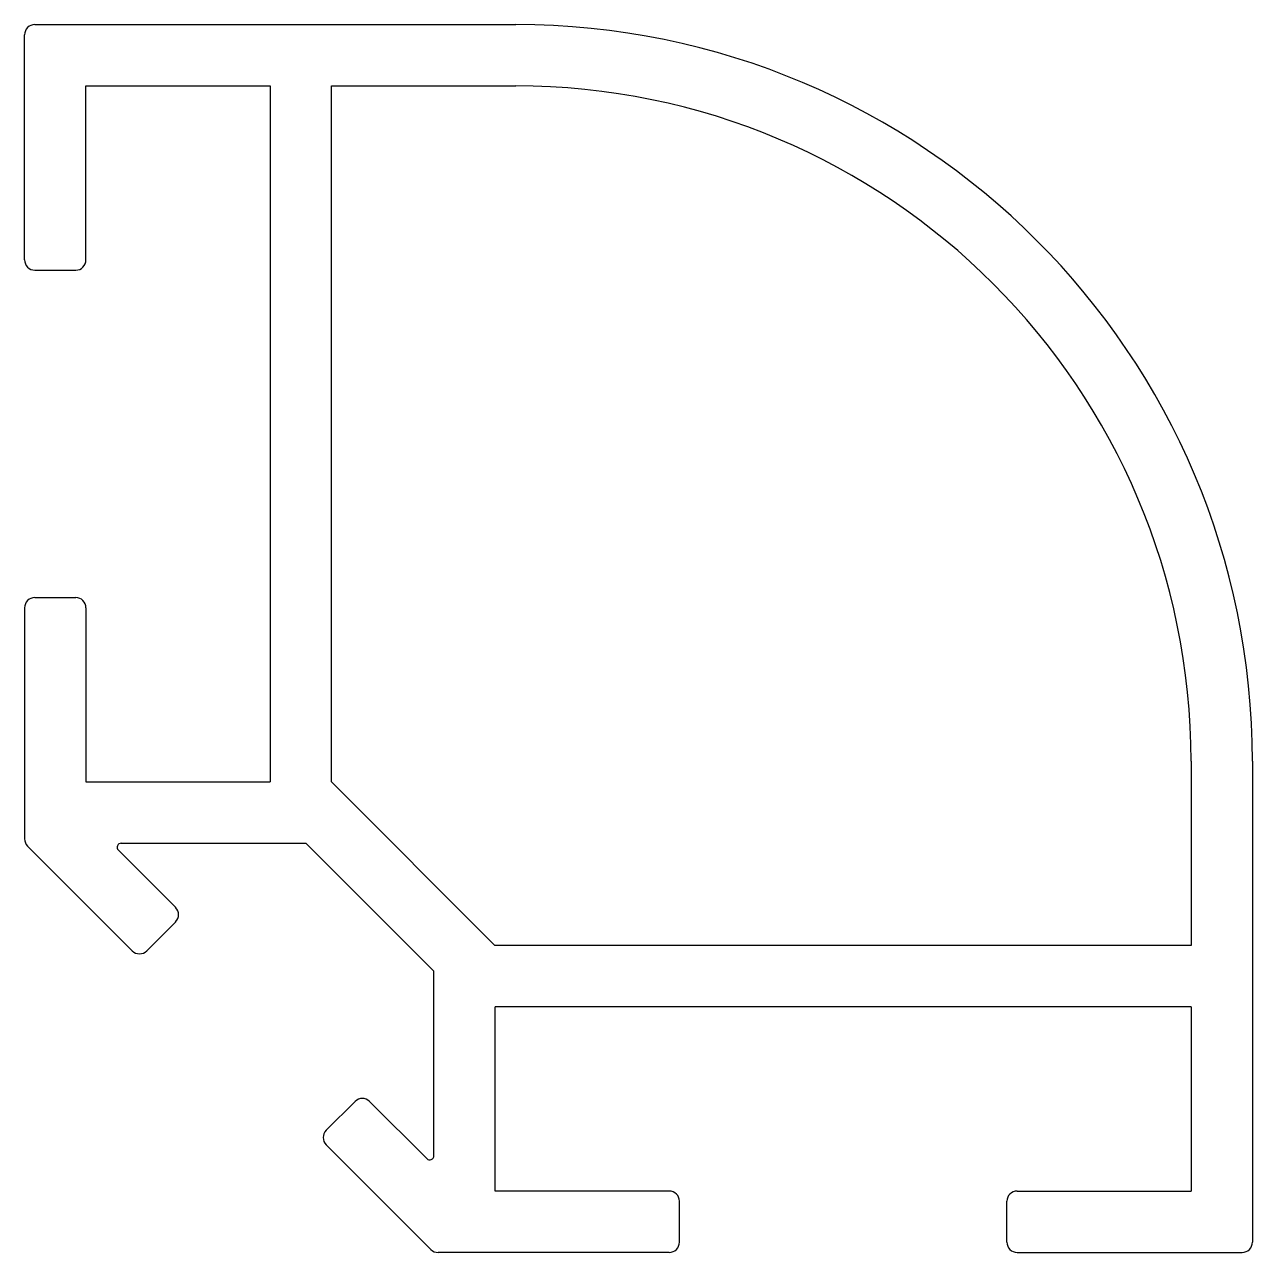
# Model space of a CAD drawing. Extents: x 2432.9 to 2462.9, y 1959.8 to 1989.8.
import ezdxf

# ---------------------------------------------------------------- set-up
doc = ezdxf.new("R2010")
doc.units = 0
doc.layers.get('0').update_dxf_attribs({"linetype": 'CONTINUOUS'})

msp = doc.modelspace()

# ---------------------------------------------------------------- linework, layer by layer
for p, q in [((2433.194, 1989.754), (2444.944, 1989.754)), ((2432.944, 1984.004), (2432.944, 1989.504)), ((2434.444, 1984.004), (2434.444, 1988.254)), ((2434.444, 1988.254), (2438.944, 1988.254)), ((2438.944, 1988.254), (2438.944, 1971.254)), ((2440.444, 1971.249), (2440.444, 1988.254)), ((2440.444, 1988.254), (2444.944, 1988.254)), ((2433.194, 1983.754), (2434.194, 1983.754)), ((2432.944, 1975.504), (2432.944, 1969.858)), ((2433.194, 1975.754), (2434.194, 1975.754)), ((2434.444, 1975.504), (2434.444, 1971.254)), ((2461.444, 1971.754), (2461.444, 1967.254)), ((2462.944, 1971.754), (2462.944, 1960.004)), ((2434.444, 1971.254), (2438.944, 1971.254)), ((2444.438, 1967.254), (2440.444, 1971.249)), ((2433.017, 1969.681), (2435.575, 1967.123)), ((2435.236, 1969.584), (2436.636, 1968.184)), ((2435.307, 1969.754), (2439.817, 1969.754)), ((2439.817, 1969.754), (2442.944, 1966.627)), ((2435.929, 1967.123), (2436.636, 1967.83)), ((2461.444, 1967.254), (2444.438, 1967.254)), ((2442.944, 1962.117), (2442.944, 1966.627)), ((2444.444, 1961.254), (2444.444, 1965.754)), ((2461.444, 1965.754), (2444.444, 1965.754)), ((2461.444, 1965.754), (2461.444, 1961.254)), ((2440.313, 1962.739), (2441.02, 1963.446)), ((2442.773, 1962.046), (2441.374, 1963.446)), ((2442.871, 1959.828), (2440.313, 1962.386)), ((2448.694, 1961.254), (2444.444, 1961.254)), ((2457.194, 1961.254), (2461.444, 1961.254)), ((2448.944, 1960.004), (2448.944, 1961.004)), ((2456.944, 1960.004), (2456.944, 1961.004)), ((2448.694, 1959.754), (2443.048, 1959.754)), ((2457.194, 1959.754), (2462.694, 1959.754))]:
    msp.add_line(p, q)
for centre, radius, start, end in [((2433.194, 1989.504), 0.25, 90, 180), ((2444.944, 1971.754), 18, 0, 90), ((2444.944, 1971.754), 16.5, 0, 90), ((2433.194, 1984.004), 0.25, 180, 270), ((2434.194, 1984.004), 0.25, 270, 0), ((2433.194, 1975.504), 0.25, 90, 180), ((2434.194, 1975.504), 0.25, 0, 90), ((2433.194, 1969.858), 0.25, 180, 225), ((2435.307, 1969.654), 0.1, 90, 225), ((2436.459, 1968.007), 0.25, 315, 45), ((2435.752, 1967.3), 0.25, 225, 315), ((2441.197, 1963.269), 0.25, 45, 135), ((2440.49, 1962.562), 0.25, 135, 225), ((2442.844, 1962.117), 0.1, 225, 0), ((2448.694, 1961.004), 0.25, 0, 90), ((2457.194, 1961.004), 0.25, 90, 180), ((2448.694, 1960.004), 0.25, 270, 0), ((2457.194, 1960.004), 0.25, 180, 270), ((2462.694, 1960.004), 0.25, 270, 0), ((2443.048, 1960.004), 0.25, 225, 270)]:
    msp.add_arc(centre, radius, start, end)

doc.saveas('drawing.dxf')
